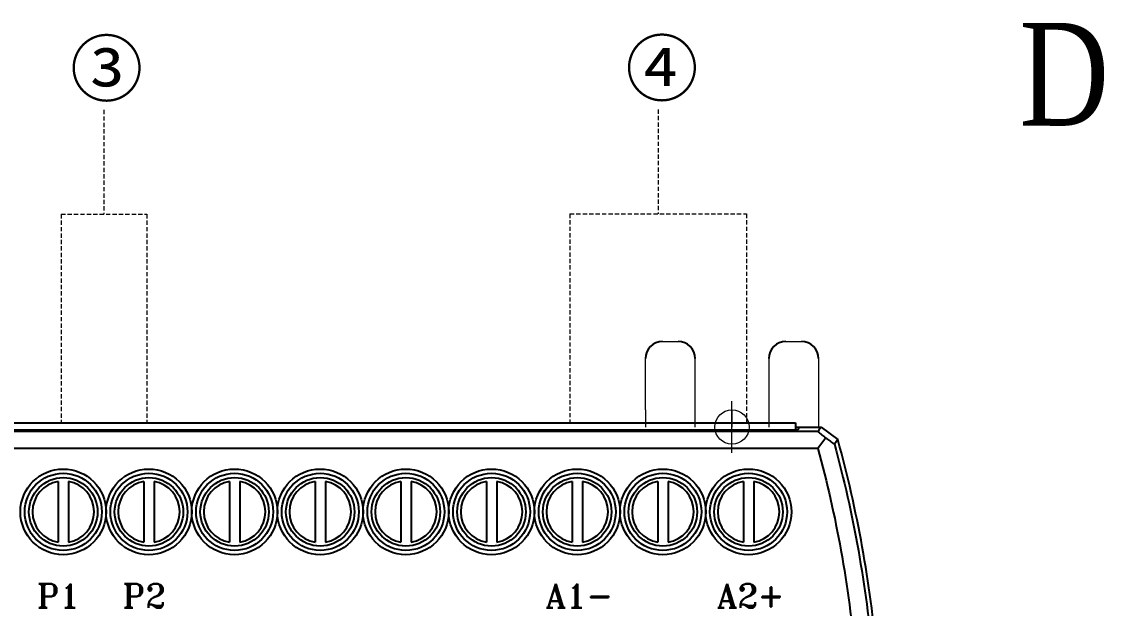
# Model space of a CAD drawing. Header units: millimetres. Extents: x 107 to 2900, y 85 to 3996.
# Drawn here: x 1422.8 to 1486.1, y 3323 to 3357.2 of the extents above; entities that cross this region are included whole.
import ezdxf
from ezdxf.lldxf.tags import DXFTag

# ---------------------------------------------------------------- set-up
doc = ezdxf.new("R2010")
doc.units = ezdxf.units.MM
doc.linetypes.add('DASHED2', pattern=[0.375, 0.25, -0.125])
doc.layers.add('2', color=7, linetype='Continuous')
doc.styles.add('SS', font='batang.ttc', dxfattribs={"width": 0.8})
doc.styles.add('STYLE2', font='romant.shx')
doc.styles.add('굴림체', font='arial.ttf')
tags = doc.linetypes.add('ACAD_ISO03W100', pattern=[30, 12, -18]).pattern_tags.tags
tags[6:7] = [DXFTag(74, 4), DXFTag(75, 0), DXFTag(340, '0'), DXFTag(46, 1.0), DXFTag(50, 0.0), DXFTag(44, 0.0), DXFTag(45, 0.0)]
tags[4:5] = [DXFTag(74, 4), DXFTag(75, 0), DXFTag(340, '0'), DXFTag(46, 1.0), DXFTag(50, 0.0), DXFTag(44, 0.0), DXFTag(45, 0.0)]

# ---------------------------------------------------------------- blocks, each defined once
blk = doc.blocks.new('viprtm')
at = {"color": 1, "linetype": 'DASHED2', "lineweight": 18}
for p, q in [((1707.32, 958.229), (1707.32, 952.143)), ((1739.67, 958.249), (1739.67, 952.164)), ((1734.52, 952.164), (1734.52, 939.972)), ((1744.82, 952.164), (1744.82, 939.972)), ((1704.82, 952.143), (1704.82, 939.972)), ((1709.82, 952.143), (1709.82, 939.972))]:
    blk.add_line(p, q, dxfattribs=at)
at = {"color": 1, "linetype": 'DASHED2', "lineweight": 5}
for p, q in [((1734.52, 952.164), (1744.82, 952.164)), ((1704.82, 952.143), (1709.82, 952.143))]:
    blk.add_line(p, q, dxfattribs=at)
at = {"color": 0, "linetype": 'Continuous'}
for p, q in [((1647.073, 939.564), (1747.824, 939.564)), ((1647.198, 939.972), (1747.698, 939.972)), ((1737.994, 939.972), (1738.931, 939.972)), ((1748.993, 939.461), (1645.903, 939.461)), ((1748.994, 938.461), (1645.903, 938.461))]:
    blk.add_line(p, q, dxfattribs=at)
at = {"linetype": 'Continuous'}
for p, q in [((1747.698, 939.972), (1747.698, 939.564)), ((1747.698, 939.722), (1749.192, 939.722)), ((1747.898, 939.722), (1747.824, 939.564)), ((1749.192, 939.722), (1750.156, 938.99)), ((1750.156, 938.99), (1749.958, 938.726))]:
    blk.add_line(p, q, dxfattribs=at)
at = {"color": 7, "linetype": 'Continuous'}
for p, q in [((1704.648, 936.547), (1704.648, 932.998)), ((1705.248, 936.547), (1705.248, 932.998)), ((1709.648, 936.547), (1709.648, 932.998)), ((1710.248, 936.547), (1710.248, 932.998)), ((1714.648, 936.547), (1714.648, 932.998)), ((1715.248, 936.547), (1715.248, 932.998)), ((1719.648, 936.547), (1719.648, 932.998)), ((1720.248, 936.547), (1720.248, 932.998)), ((1724.648, 936.547), (1724.648, 932.998)), ((1725.248, 936.547), (1725.248, 932.998)), ((1729.648, 936.547), (1729.648, 932.998)), ((1730.248, 936.547), (1730.248, 932.998)), ((1734.648, 936.547), (1734.648, 932.998)), ((1735.248, 936.547), (1735.248, 932.998)), ((1739.648, 936.547), (1739.648, 932.998)), ((1740.248, 936.547), (1740.248, 932.998)), ((1744.648, 936.547), (1744.648, 932.998)), ((1745.248, 936.547), (1745.248, 932.998))]:
    blk.add_line(p, q, dxfattribs=at)
at = {"linetype": 'Continuous'}
for centre, radius in [((1704.948, 934.772), 2.5), ((1704.948, 934.772), 2.25), ((1709.948, 934.772), 2.5), ((1709.948, 934.772), 2.25), ((1714.948, 934.772), 2.5), ((1714.948, 934.772), 2.25), ((1719.948, 934.772), 2.5), ((1719.948, 934.772), 2.25), ((1724.948, 934.772), 2.5), ((1724.948, 934.772), 2.25), ((1729.948, 934.772), 2.5), ((1729.948, 934.772), 2.25), ((1734.948, 934.772), 2.5), ((1734.948, 934.772), 2.25), ((1739.948, 934.772), 2.5), ((1739.948, 934.772), 2.25), ((1744.948, 934.772), 2.5), ((1744.948, 934.772), 2.25)]:
    blk.add_circle(centre, radius, dxfattribs=at)
at = {"color": 7, "linetype": 'Continuous'}
for centre in [(1704.948, 934.772), (1709.948, 934.772), (1714.948, 934.772), (1719.948, 934.772), (1724.948, 934.772), (1729.948, 934.772), (1734.948, 934.772), (1739.948, 934.772), (1744.948, 934.772)]:
    blk.add_circle(centre, 2, dxfattribs=at)
at = {"color": 0, "linetype": 'Continuous'}
for centre, start, end in [((1739.931, 943.722), 90, 180), ((1740.831, 943.722), 0, 90), ((1747.131, 943.722), 90, 180), ((1748.031, 943.722), 0, 90)]:
    blk.add_arc(centre, 1, start, end, dxfattribs=at)
at = {"color": 7, "linetype": 'Continuous'}
for centre, start, end in [((1704.948, 934.772), 99.59407, 260.40593), ((1704.948, 934.772), 279.59407, 80.40593), ((1709.948, 934.772), 99.59407, 260.40593), ((1709.948, 934.772), 279.59407, 80.40593), ((1714.948, 934.772), 99.59407, 260.40593), ((1714.948, 934.772), 279.59407, 80.40593), ((1719.948, 934.772), 99.59407, 260.40593), ((1719.948, 934.772), 279.59407, 80.40593), ((1724.948, 934.772), 99.59407, 260.40593), ((1724.948, 934.772), 279.59407, 80.40593), ((1729.948, 934.772), 99.59407, 260.40593), ((1729.948, 934.772), 279.59407, 80.40593), ((1734.948, 934.772), 99.59407, 260.40593), ((1734.948, 934.772), 279.59407, 80.40593), ((1739.948, 934.772), 99.59407, 260.40593), ((1739.948, 934.772), 279.59407, 80.40593), ((1744.948, 934.772), 99.59407, 260.40593), ((1744.948, 934.772), 279.59407, 80.40593)]:
    blk.add_arc(centre, 1.8, start, end, dxfattribs=at)
at = {"linetype": 'Continuous'}
for points, start_tangent, end_tangent in [([(1749.192, 939.722), (1749.126, 939.635), (1749.06, 939.548), (1748.993, 939.461)], (-0.605886, -0.795552), (-0.605978, -0.795481)), ([(1749.469, 939.087), (1749.231, 939.274), (1748.993, 939.461)], (-0.786361, 0.617767), (-0.786409, 0.617706)), ([(1749.469, 939.087), (1749.231, 938.773), (1748.993, 938.461)], (-0.603621, -0.797272), (-0.6064, -0.79516)), ([(1749.958, 938.726), (1749.713, 938.907), (1749.469, 939.087)], (-0.803672, 0.595073), (-0.803549, 0.595239)), ([(1752.437, 926.357), (1750.156, 938.99)], (-0.086706, 0.996234), (-0.267145, 0.963656)), ([(1748.994, 938.462), (1750.339, 932.534), (1751.187, 926.168)], (0.26453, -0.964378), (0.085611, -0.996329)), ([(1749.958, 938.726), (1752.187, 926.22)], (0.264363, -0.964423), (0.085068, -0.996375))]:
    blk.add_spline(points, degree=3, dxfattribs=dict(at, start_tangent=start_tangent, end_tangent=end_tangent))
at = {"layer": '2', "color": 0, "linetype": 'ACAD_ISO03W100', "lineweight": 5}
for p, q in [((1739.931, 944.722), (1740.831, 944.722)), ((1747.131, 944.722), (1748.031, 944.722)), ((1738.931, 940.722), (1738.931, 943.722)), ((1741.831, 939.722), (1741.831, 943.722)), ((1746.131, 943.722), (1746.131, 939.722)), ((1749.031, 943.722), (1749.031, 939.722)), ((1743.981, 938.222), (1743.981, 941.222)), ((1738.931, 940.722), (1738.931, 939.722))]:
    blk.add_line(p, q, dxfattribs=at)
at = {"layer": '2', "linetype": 'ACAD_ISO03W100', "lineweight": 5}
blk.add_line((1743.981, 940.722), (1743.981, 939.722), dxfattribs=at)
at = {"layer": '2', "color": 0, "linetype": 'ACAD_ISO03W100', "lineweight": 5}
blk.add_circle((1743.981, 939.722), 1, dxfattribs=at)
at = {"color": 0, "style": 'SS', "width": 0.8}
blk.add_text('DSP-VIP-RTM/RTL', height=6, dxfattribs=at).set_placement((1760.757, 957.31))
at = {"color": 0, "style": 'STYLE2'}
for s, p in [('P1', (1703.408, 929.162)), ('P2', (1708.408, 929.162)), ('A1-', (1733.097, 929.162)), ('A2+', (1743.097, 929.162))]:
    blk.add_text(s, height=1.4074, dxfattribs=at).set_placement(p)
at = {"color": 0, "lineweight": 18, "char_height": 3.12766, "width": 5.16757, "attachment_point": 1, "style": '굴림체'}
for s, insert in [('{\\fBatang|b0|i0|c129|p18;③}', (1705.345, 962.193)), ('{\\fBatang|b0|i0|c129|p18;④}', (1737.76, 962.213))]:
    blk.add_mtext(s, dxfattribs=dict(at, insert=insert))

msp = doc.modelspace()

# ---------------------------------------------------------------- block references
msp.add_blockref('viprtm', (-279.713, 2393.831))

doc.saveas('drawing.dxf')
